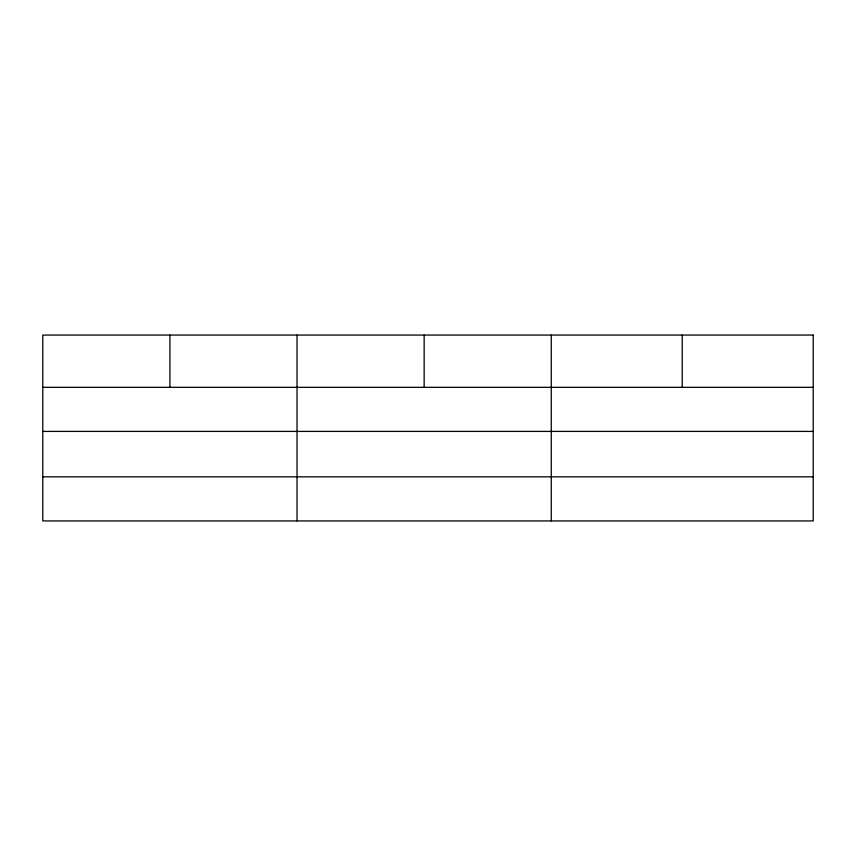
<?xml version="1.0" encoding="UTF-8"?>
<svg xmlns="http://www.w3.org/2000/svg" width="856" height="856" viewBox="0 0 856 856"><rect width="100%" height="100%" fill="white"/><g stroke="black" fill="none" stroke-linecap="round" stroke-linejoin="round"><path stroke-width="1.28" d="M42.8 387.329L813.2 387.329M42.8 431.413L813.2 431.413M42.8 476.835L813.2 476.835M682.232 335.07L682.232 387.329M551.264 335.07L551.264 520.93M424.148 335.07L424.148 387.329M297.032 335.07L297.032 520.93M169.916 335.07L169.916 387.329M813.2 335.07L42.8 335.07L42.8 520.93L813.2 520.93L813.2 335.07"/></g></svg>
